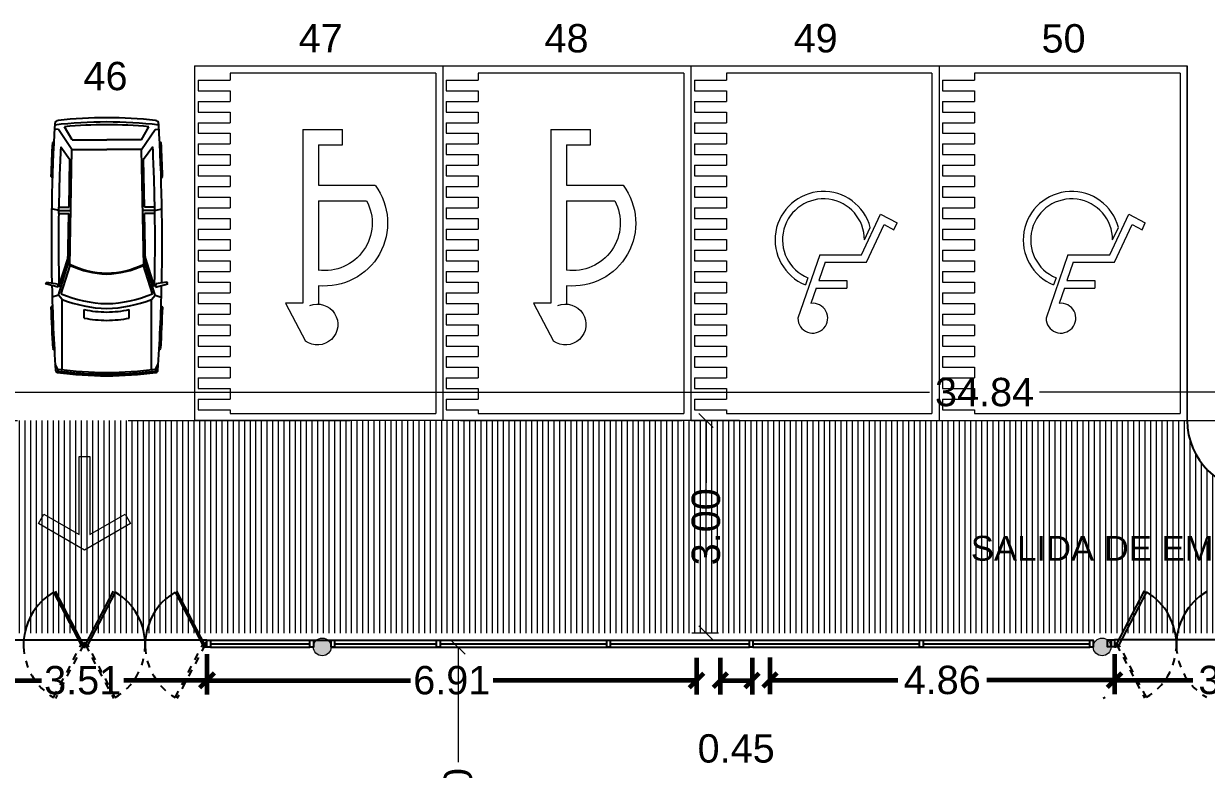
# Model space of a CAD drawing. Header units: inches. Extents: x 2 to 182, y -26 to 193.
# Drawn here: x 125.89 to 142.57, y 96.24 to 106.76 of the extents above; entities that cross this region are included whole.
import ezdxf

# ---------------------------------------------------------------- set-up
doc = ezdxf.new("R2010")
doc.units = ezdxf.units.IN
doc.header["$MEASUREMENT"] = 0
for name, pattern in [('HIDDEN', [0.375, 0.25, -0.125]), ('HIDDEN2', [4.7625, 3.175, -1.5875]), ('LÍNEAS_OCULTAS2', [0.1875, 0.125, -0.0625])]:
    doc.linetypes.add(name, pattern=pattern)
for name, color, linetype in [('AUTOS', 9, 'Continuous'), ('l carpinteria', 3, 'Continuous'), ('L pisos', 8, 'Continuous'), ('l vidrio', 135, 'Continuous'), ('smr acero', 170, 'Continuous')]:
    doc.layers.add(name, color=color, linetype=linetype)
for name, color, linetype, lineweight in [('Est-Acero', 4, 'Continuous', 13), ('L COTAS', 1, 'Continuous', 9), ('L EQUIP', 6, 'Continuous', 9), ('l gris', 9, 'Continuous', 5), ('L PANELES', 136, 'Continuous', 60), ('L PROYEC', 4, 'HIDDEN2', 9)]:
    doc.layers.add(name, color=color, linetype=linetype, lineweight=lineweight)
doc.styles.add('2mm para 1.100', font='ARIAL.TTF')
doc.styles.add('3mm para 1.100', font='ARIAL.TTF')
doc.styles.get("Standard").update_dxf_attribs({"font": 'ARIAL.TTF'})
doc.dimstyles.new('cotas 1.100', dxfattribs={"dimscale": 2, "dimtxt": 0.2, "dimasz": 0.1, "dimexe": 0.1, "dimexo": 0.05, "dimgap": 0.05, "dimtad": 0, "dimzin": 0, "dimdsep": 46, "dimtxsty": '2mm para 1.100', "dimblk": 'OBLIQUE', "dimcen": 0.09, "dimclrd": 256, "dimclre": 256, "dimclrt": 256, "dimaunit": 1, "dimadec": 3, "dimazin": 0, "dimtfac": 1, "dimtofl": 0, "dimtmove": 2, "dimatfit": 3, "dimfxl": 0, "dimtolj": 1, "dimtzin": 0, "dimlwd": -1, "dimlwe": -1, "dimarcsym": 0})

# ---------------------------------------------------------------- blocks, each defined once
blk = doc.blocks.new('COCHERA-DISC-flat-2')
at = {"color": 0}
for p, q in [((-3.5, 0), (-3.5, 5)), ((0, 5), (-3.5, 5)), ((-0.5, 4.9), (-3.4, 4.9)), ((-3.4, 0.1), (-3.4, 4.9)), ((-0.5, 4.85), (-0.5, 4.9)), ((-0.05, 4.85), (-0.5, 4.85)), ((-0.05, 4.7), (-0.05, 4.85)), ((0, 0), (0, 5)), ((0, 0), (0, 5)), ((0, 0), (0, 5)), ((-0.05, 4.7), (-0.5, 4.7)), ((-0.5, 4.55), (-0.5, 4.7)), ((-0.05, 4.55), (-0.5, 4.55)), ((-0.05, 4.4), (-0.05, 4.55)), ((-0.05, 4.4), (-0.5, 4.4)), ((-0.5, 4.25), (-0.5, 4.4)), ((-0.05, 4.25), (-0.5, 4.25)), ((-0.05, 4.1), (-0.05, 4.25)), ((-0.05, 4.1), (-0.5, 4.1)), ((-0.5, 3.95), (-0.5, 4.1)), ((-0.05, 3.95), (-0.5, 3.95)), ((-0.05, 3.8), (-0.05, 3.95)), ((-0.05, 3.8), (-0.5, 3.8)), ((-0.5, 3.65), (-0.5, 3.8)), ((-1.817, 2.664), (-1.509, 3.558)), ((-0.05, 3.65), (-0.5, 3.65)), ((-0.05, 3.5), (-0.05, 3.65)), ((-1.767, 3.133), (-1.692, 3.35)), ((-0.05, 3.5), (-0.5, 3.5)), ((-0.5, 3.35), (-0.5, 3.5)), ((-0.05, 3.35), (-0.5, 3.35)), ((-0.05, 3.2), (-0.05, 3.35)), ((-0.05, 3.2), (-0.5, 3.2)), ((-0.5, 3.05), (-0.5, 3.2)), ((-2.198, 3.028), (-2.198, 3.133)), ((-1.767, 3.133), (-2.198, 3.133)), ((-1.803, 3.028), (-2.198, 3.028)), ((-1.892, 2.769), (-1.803, 3.028)), ((-1.65, 2.988), (-1.616, 3.088)), ((-0.05, 3.05), (-0.5, 3.05)), ((-0.05, 2.9), (-0.05, 3.05)), ((-0.05, 2.9), (-0.5, 2.9)), ((-0.5, 2.75), (-0.5, 2.9)), ((-2.475, 2.769), (-2.724, 2.237)), ((-1.892, 2.769), (-2.475, 2.769)), ((-0.05, 2.75), (-0.5, 2.75)), ((-0.05, 2.6), (-0.05, 2.75)), ((-2.408, 2.664), (-2.675, 2.092)), ((-1.817, 2.664), (-2.408, 2.664)), ((-0.05, 2.6), (-0.5, 2.6)), ((-0.5, 2.45), (-0.5, 2.6)), ((-2.448, 2.454), (-2.53, 2.278)), ((-0.05, 2.45), (-0.5, 2.45)), ((-0.05, 2.3), (-0.05, 2.45)), ((-2.863, 2.311), (-2.907, 2.215)), ((-2.675, 2.092), (-2.907, 2.215)), ((-2.724, 2.237), (-2.863, 2.311)), ((-0.05, 2.3), (-0.5, 2.3)), ((-0.5, 2.15), (-0.5, 2.3)), ((-0.05, 2.15), (-0.5, 2.15)), ((-0.05, 2), (-0.05, 2.15)), ((-0.05, 2), (-0.5, 2)), ((-0.5, 1.85), (-0.5, 2)), ((-0.05, 1.85), (-0.5, 1.85)), ((-0.05, 1.7), (-0.05, 1.85)), ((-0.05, 1.7), (-0.5, 1.7)), ((-0.5, 1.55), (-0.5, 1.7)), ((-0.05, 1.55), (-0.5, 1.55)), ((-0.05, 1.4), (-0.05, 1.55)), ((-0.05, 1.4), (-0.5, 1.4)), ((-0.5, 1.25), (-0.5, 1.4)), ((-0.05, 1.25), (-0.5, 1.25)), ((-0.05, 1.1), (-0.05, 1.25)), ((-0.05, 1.1), (-0.5, 1.1)), ((-0.5, 0.95), (-0.5, 1.1)), ((-0.05, 0.95), (-0.5, 0.95)), ((-0.05, 0.8), (-0.05, 0.95)), ((-0.05, 0.8), (-0.5, 0.8)), ((-0.5, 0.65), (-0.5, 0.8)), ((-0.05, 0.65), (-0.5, 0.65)), ((-0.05, 0.5), (-0.05, 0.65)), ((-0.05, 0.5), (-0.5, 0.5)), ((-0.5, 0.35), (-0.5, 0.5)), ((-0.05, 0.35), (-0.5, 0.35)), ((-0.05, 0.35), (-0.5, 0.35)), ((-0.05, 0.2), (-0.05, 0.35)), ((-0.05, 0.2), (-0.5, 0.2)), ((-0.5, 0.1), (-0.5, 0.2)), ((0, 0), (-3.5, 0)), ((-3.4, 0.1), (-0.5, 0.1))]:
    blk.add_line(p, q, dxfattribs=at)
for centre, radius, start, end in [((-1.719, 3.558), 0.21, 0, 277.4565), ((-1.87, 2.453), 0.683, 194.871, 68.1638), ((-1.87, 2.453), 0.578, 179.9015, 67.6476)]:
    blk.add_arc(centre, radius, start, end, dxfattribs=at)
blk = doc.blocks.new('COCHERA-EMB-flat-3')
at = {"layer": 'l gris'}
for p, q in [((-3.5, 5), (-3.5, 0)), ((0, 5), (-3.5, 5)), ((-3.4, 4.9), (-3.4, 0.1)), ((-3.4, 4.9), (-0.5, 4.9)), ((-0.5, 4.9), (-0.5, 4.8)), ((0, 5), (0, 0)), ((-0.05, 4.8), (-0.5, 4.8)), ((-0.05, 4.8), (-0.05, 4.65)), ((-0.05, 4.65), (-0.5, 4.65)), ((-0.05, 4.65), (-0.5, 4.65)), ((-0.5, 4.65), (-0.5, 4.5)), ((-0.05, 4.5), (-0.5, 4.5)), ((-0.05, 4.35), (-0.5, 4.35)), ((-0.5, 4.35), (-0.5, 4.2)), ((-0.05, 4.5), (-0.05, 4.35)), ((-0.05, 4.2), (-0.5, 4.2)), ((-0.05, 4.2), (-0.05, 4.05)), ((-2.085, 3.887), (-2.085, 4.106)), ((-1.526, 4.106), (-2.085, 4.106)), ((-1.526, 4.106), (-1.526, 1.656)), ((-0.05, 4.05), (-0.5, 4.05)), ((-0.5, 4.05), (-0.5, 3.9)), ((-1.745, 3.887), (-2.085, 3.887)), ((-1.745, 3.887), (-1.745, 3.317)), ((-0.05, 3.9), (-0.5, 3.9)), ((-0.05, 3.9), (-0.05, 3.75)), ((-0.05, 3.75), (-0.5, 3.75)), ((-0.5, 3.75), (-0.5, 3.6)), ((-0.05, 3.6), (-0.5, 3.6)), ((-0.05, 3.6), (-0.05, 3.45)), ((-0.05, 3.45), (-0.5, 3.45)), ((-0.5, 3.45), (-0.5, 3.3)), ((-1.745, 3.317), (-2.544, 3.317)), ((-0.05, 3.3), (-0.5, 3.3)), ((-0.05, 3.3), (-0.05, 3.15)), ((-1.745, 3.098), (-2.426, 3.098)), ((-1.745, 3.098), (-1.745, 2.12)), ((-0.05, 3.15), (-0.5, 3.15)), ((-0.5, 3.15), (-0.5, 3)), ((-0.05, 3), (-0.5, 3)), ((-0.05, 2.85), (-0.5, 2.85)), ((-0.5, 2.85), (-0.5, 2.7)), ((-0.05, 3), (-0.05, 2.85)), ((-0.05, 2.7), (-0.5, 2.7)), ((-0.05, 2.7), (-0.05, 2.55)), ((-0.05, 2.55), (-0.5, 2.55)), ((-0.5, 2.55), (-0.5, 2.4)), ((-0.05, 2.4), (-0.5, 2.4)), ((-0.05, 2.4), (-0.05, 2.25)), ((-0.05, 2.25), (-0.5, 2.25)), ((-0.5, 2.25), (-0.5, 2.1)), ((-0.05, 2.1), (-0.5, 2.1)), ((-0.05, 2.1), (-0.05, 1.95)), ((-1.745, 1.901), (-1.745, 1.641)), ((-0.05, 1.95), (-0.5, 1.95)), ((-0.5, 1.95), (-0.5, 1.8)), ((-0.05, 1.8), (-0.5, 1.8)), ((-0.05, 1.8), (-0.05, 1.65)), ((-1.282, 1.656), (-1.562, 1.12)), ((-1.526, 1.656), (-1.282, 1.656)), ((-0.05, 1.65), (-0.5, 1.65)), ((-0.5, 1.65), (-0.5, 1.5)), ((-0.05, 1.5), (-0.5, 1.5)), ((-0.05, 1.35), (-0.5, 1.35)), ((-0.5, 1.35), (-0.5, 1.2)), ((-0.05, 1.5), (-0.05, 1.35)), ((-0.05, 1.2), (-0.5, 1.2)), ((-0.05, 1.2), (-0.05, 1.05)), ((-0.05, 1.05), (-0.5, 1.05)), ((-0.5, 1.05), (-0.5, 0.9)), ((-0.05, 0.9), (-0.5, 0.9)), ((-0.05, 0.9), (-0.05, 0.75)), ((-0.05, 0.75), (-0.5, 0.75)), ((-0.5, 0.75), (-0.5, 0.6)), ((-0.05, 0.6), (-0.5, 0.6)), ((-0.05, 0.6), (-0.05, 0.45)), ((-0.05, 0.45), (-0.5, 0.45)), ((-0.5, 0.45), (-0.5, 0.3)), ((-0.05, 0.3), (-0.5, 0.3)), ((-0.05, 0.3), (-0.05, 0.15)), ((-3.5, 0), (0, 0)), ((-0.5, 0.1), (-3.4, 0.1)), ((-0.05, 0.15), (-0.5, 0.15)), ((-0.5, 0.15), (-0.5, 0.1))]:
    blk.add_line(p, q, dxfattribs=at)
for centre, radius, start, end in [((-1.834, 2.784), 0.888, 143.1471, 275.7426), ((-1.834, 2.784), 0.67, 152.1052, 277.6632), ((-1.732, 1.353), 0.288, 67.8205, 306.0337)]:
    blk.add_arc(centre, radius, start, end, dxfattribs=at)
blk = doc.blocks.new('E-120')
for p, q in [((1.249, 0.685), (1.297, 0.862)), ((1.297, 0.862), (1.321, 0.845)), ((1.321, 0.845), (1.297, 0.693)), ((0.094, 0.689), (0.069, 0.692)), ((0.094, 0.689), (0.171, 0.727)), ((0.361, 0.738), (0.383, 0.763)), ((0.982, 0.765), (0.969, 0.788)), ((1.078, 0.63), (1.136, 0.683)), ((1.136, 0.683), (1.111, 0.769)), ((1.136, 0.683), (1.566, 0.548)), ((1.297, 0.693), (1.249, 0.685)), ((1.26, 0.674), (1.665, 0.546)), ((2.29, 0.678), (2.29, 0.534)), ((2.29, 0.678), (2.378, 0.677)), ((2.333, 0.678), (2.358, 0.777)), ((2.333, 0.678), (2.333, 0.507)), ((2.378, 0.678), (2.378, 0.532)), ((2.789, 0.766), (2.813, 0.786)), ((3.191, 0.491), (3.477, 0.683)), ((3.294, 0.746), (3.29, 0.767)), ((3.477, 0.683), (3.48, 0.736)), ((0.079, 0.567), (0.054, 0.569)), ((0.086, 0.63), (1.078, 0.63)), ((1.158, 0.644), (1.558, 0.518)), ((1.546, 0.522), (3.191, 0.491)), ((1.566, 0.548), (2.29, 0.534)), ((2.378, 0.532), (3.052, 0.52)), ((3.228, 0.649), (3.052, 0.52)), ((3.328, 0.488), (3.513, 0.594)), ((3.191, 0.491), (3.191, 0)), ((3.328, 0.488), (3.328, 0)), ((0.814, 0.317), (0.934, 0.317)), ((3.191, -0.491), (3.191, 0)), ((3.328, -0.488), (3.328, 0)), ((0.814, -0.317), (0.934, -0.317)), ((1.546, -0.522), (3.191, -0.491)), ((3.191, -0.491), (3.477, -0.683)), ((3.328, -0.488), (3.513, -0.594)), ((0.078, -0.558), (0.053, -0.562)), ((0.086, -0.63), (1.078, -0.63)), ((1.078, -0.63), (1.136, -0.683)), ((1.136, -0.683), (1.566, -0.548)), ((1.158, -0.644), (1.558, -0.518)), ((1.26, -0.674), (1.665, -0.546)), ((1.566, -0.548), (2.29, -0.534)), ((2.29, -0.678), (2.29, -0.534)), ((2.333, -0.678), (2.333, -0.507)), ((2.378, -0.532), (3.052, -0.52)), ((2.378, -0.678), (2.378, -0.532)), ((3.228, -0.649), (3.052, -0.52)), ((0.094, -0.689), (0.069, -0.692)), ((0.094, -0.689), (0.171, -0.727)), ((0.361, -0.738), (0.383, -0.763)), ((0.982, -0.765), (0.969, -0.788)), ((1.136, -0.683), (1.111, -0.769)), ((1.249, -0.685), (1.297, -0.862)), ((1.297, -0.693), (1.249, -0.685)), ((1.321, -0.845), (1.297, -0.693)), ((2.29, -0.678), (2.378, -0.677)), ((2.333, -0.678), (2.358, -0.777)), ((2.789, -0.766), (2.813, -0.786)), ((3.294, -0.746), (3.29, -0.767)), ((3.477, -0.683), (3.48, -0.736)), ((1.297, -0.862), (1.321, -0.845))]:
    blk.add_line(p, q)
for centre, radius, start, end in [((5.769, -0.04), 5.769, 172.6816, 179.5994), ((5.769, -0.04), 5.747, 172.3934, 179.5979), ((0.077, 0.691), 0.03, 93.7373, 172.6816), ((5.769, -0.04), 5.722, 172.6816, 179.5961), ((1.903, -27.265), 28.046, 91.2874, 93.7373), ((1.903, -27.265), 28.069, 91.9055, 93.1027), ((1.903, -27.265), 27.946, 89.2062, 91.3172), ((1.903, -27.265), 28.046, 86.6212, 91.2121), ((1.903, -27.265), 27.946, 87.2823, 89.0264), ((1.903, -27.258), 28.06, 87.167, 88.1406), ((-2.869, -0.011), 6.45, 0.1016, 6.6242), ((3.553, 0.682), 0.05, 6.1594, 86.6212), ((-2.869, -0.011), 6.509, 0.1007, 6.1594), ((2.76, -0.04), 1.81, 158.2817, 178.7222), ((2.76, -0.04), 1.742, 156.8644, 178.6721), ((2.76, -0.04), 1.325, 155.0855, 178.2544), ((2.76, -0.04), 1.313, 154.6813, 178.2383), ((-2.869, -0.011), 6.411, 0.1023, 5.4171), ((2.76, -0.04), 1.978, 169.5792, 178.8307), ((2.76, -0.04), 1.861, 168.9125, 178.7568), ((5.769, 0.04), 5.769, 180.4006, 187.3184), ((5.769, 0.04), 5.747, 180.4021, 187.6066), ((5.769, 0.04), 5.722, 180.4039, 187.3184), ((2.76, 0.04), 1.978, 181.1693, 190.4208), ((2.76, 0.04), 1.861, 181.2432, 191.0875), ((2.76, 0.04), 1.81, 181.2778, 201.7183), ((2.76, 0.04), 1.742, 181.3279, 203.1356), ((2.76, 0.04), 1.325, 181.7456, 204.9145), ((2.76, 0.04), 1.313, 181.7617, 205.3187), ((-2.869, 0.011), 6.45, 353.3758, 359.8984), ((-2.869, 0.011), 6.411, 354.5829, 359.8977), ((-2.869, 0.011), 6.509, 353.8406, 359.8993), ((1.903, 27.265), 27.946, 270.9736, 272.7177), ((0.077, -0.691), 0.03, 187.3184, 266.2627), ((1.903, 27.265), 28.046, 266.2627, 268.7126), ((1.903, 27.265), 28.069, 266.8973, 268.0945), ((1.903, 27.265), 27.946, 268.6828, 270.7938), ((1.903, 27.265), 28.046, 268.7879, 273.3788), ((1.903, 27.258), 28.06, 271.8594, 272.833), ((3.553, -0.682), 0.05, 273.3788, 353.8406)]:
    blk.add_arc(centre, radius, start, end)
blk = doc.blocks.new('_Oblique')
at = {"color": 0, "linetype": 'ByBlock', "lineweight": -2}
blk.add_line((-0.5, -0.5), (0.5, 0.5), dxfattribs=at)
blk = doc.blocks.new('*D237')
at = {"layer": 'Defpoints', "color": 0}
for p in [(156.858, 101.559), (122.021, 101.161), (156.858, 101.164)]:
    blk.add_point(p, dxfattribs=at)
at = {"layer": 'L COTAS'}
for p, q in [((122.021, 101.261), (122.021, 101.759)), ((156.858, 101.264), (156.858, 101.759)), ((122.021, 101.559), (138.665, 101.559)), ((156.858, 101.559), (140.213, 101.559))]:
    blk.add_line(p, q, dxfattribs=at)
at = {"layer": 'L COTAS', "xscale": 0.2, "yscale": 0.2, "zscale": 0.2, "rotation": 180}
blk.add_blockref('_Oblique', (122.021, 101.559), dxfattribs=at)
at = {"layer": 'L COTAS', "xscale": 0.2, "yscale": 0.2, "zscale": 0.2}
blk.add_blockref('_Oblique', (156.858, 101.559), dxfattribs=at)
at = {"layer": 'L COTAS', "insert": (139.439, 101.559), "char_height": 0.4, "attachment_point": 5, "style": '2mm para 1.100'}
blk.add_mtext('\\A1;34.84', dxfattribs=at)
blk = doc.blocks.new('*D240')
at = {"layer": 'Defpoints', "color": 0}
for p in [(131.491, 97.962), (132.014, 97.962), (131.491, 93.464)]:
    blk.add_point(p, dxfattribs=at)
at = {"layer": 'L COTAS'}
for p, q in [((131.591, 97.962), (132.214, 97.962)), ((132.014, 97.962), (132.014, 96.34)), ((132.014, 93.464), (132.014, 95.086)), ((131.591, 93.464), (132.214, 93.464))]:
    blk.add_line(p, q, dxfattribs=at)
at = {"layer": 'L COTAS', "xscale": 0.2, "yscale": 0.2, "zscale": 0.2}
for p, rotation in [((132.014, 97.962), 90), ((132.014, 93.464), 270)]:
    blk.add_blockref('_Oblique', p, dxfattribs=dict(at, rotation=rotation))
at = {"layer": 'L COTAS', "insert": (132.014, 95.713), "char_height": 0.4, "attachment_point": 5, "rotation": 90, "style": '2mm para 1.100'}
blk.add_mtext('\\A1;4.50', dxfattribs=at)
blk = doc.blocks.new('*D307')
at = {"layer": 'Defpoints', "color": 0}
for p in [(135.511, 101.161), (136.082, 101.161), (135.785, 98.162)]:
    blk.add_point(p, dxfattribs=at)
at = {"layer": 'L COTAS'}
for p, q in [((135.982, 101.161), (135.311, 101.161)), ((135.511, 101.161), (135.511, 100.28)), ((135.511, 98.162), (135.511, 99.043)), ((135.685, 98.162), (135.311, 98.162))]:
    blk.add_line(p, q, dxfattribs=at)
at = {"layer": 'L COTAS', "xscale": 0.2, "yscale": 0.2, "zscale": 0.2}
for p, rotation in [((135.511, 101.161), 90), ((135.511, 98.162), 270)]:
    blk.add_blockref('_Oblique', p, dxfattribs=dict(at, rotation=rotation))
at = {"layer": 'L COTAS', "insert": (135.511, 99.661), "char_height": 0.4, "attachment_point": 5, "rotation": 90, "style": '2mm para 1.100'}
blk.add_mtext('\\A1;3.00', dxfattribs=at)
blk = doc.blocks.new('*D440')
at = {"layer": 'Defpoints', "color": 0}
for p in [(128.472, 97.962), (124.965, 97.912), (128.472, 97.495)]:
    blk.add_point(p, dxfattribs=at)
at = {"layer": 'L PANELES'}
for p, q in [((124.965, 97.812), (124.965, 97.295)), ((128.472, 97.862), (128.472, 97.295)), ((124.965, 97.495), (126.138, 97.495)), ((128.472, 97.495), (127.299, 97.495))]:
    blk.add_line(p, q, dxfattribs=at)
at = {"layer": 'L PANELES', "xscale": 0.2, "yscale": 0.2, "zscale": 0.2, "rotation": 180}
blk.add_blockref('_Oblique', (124.965, 97.495), dxfattribs=at)
at = {"layer": 'L PANELES', "xscale": 0.2, "yscale": 0.2, "zscale": 0.2}
blk.add_blockref('_Oblique', (128.472, 97.495), dxfattribs=at)
at = {"layer": 'L PANELES', "insert": (126.719, 97.495), "char_height": 0.4, "attachment_point": 5, "style": '2mm para 1.100'}
blk.add_mtext('\\A1;3.51', dxfattribs=at)
blk = doc.blocks.new('*D441')
at = {"layer": 'Defpoints', "color": 0}
for p in [(128.472, 97.962), (135.378, 97.912), (135.378, 97.495)]:
    blk.add_point(p, dxfattribs=at)
at = {"layer": 'L PANELES'}
for p, q in [((128.472, 97.862), (128.472, 97.295)), ((135.378, 97.812), (135.378, 97.295)), ((128.472, 97.495), (131.343, 97.495)), ((135.378, 97.495), (132.507, 97.495))]:
    blk.add_line(p, q, dxfattribs=at)
at = {"layer": 'L PANELES', "xscale": 0.2, "yscale": 0.2, "zscale": 0.2, "rotation": 180}
blk.add_blockref('_Oblique', (128.472, 97.495), dxfattribs=at)
at = {"layer": 'L PANELES', "xscale": 0.2, "yscale": 0.2, "zscale": 0.2}
blk.add_blockref('_Oblique', (135.378, 97.495), dxfattribs=at)
at = {"layer": 'L PANELES', "insert": (131.925, 97.495), "char_height": 0.4, "attachment_point": 5, "style": '2mm para 1.100'}
blk.add_mtext('\\A1;6.91', dxfattribs=at)
blk = doc.blocks.new('*D309')
at = {"layer": 'Defpoints', "color": 0}
for p in [(135.711, 97.912), (136.161, 97.912), (136.161, 97.495)]:
    blk.add_point(p, dxfattribs=at)
at = {"layer": 'L PANELES'}
for p, q in [((135.711, 97.812), (135.711, 97.295)), ((136.161, 97.812), (136.161, 97.295)), ((135.711, 97.495), (136.161, 97.495))]:
    blk.add_line(p, q, dxfattribs=at)
at = {"layer": 'L PANELES', "xscale": 0.2, "yscale": 0.2, "zscale": 0.2, "rotation": 180}
blk.add_blockref('_Oblique', (135.711, 97.495), dxfattribs=at)
at = {"layer": 'L PANELES', "xscale": 0.2, "yscale": 0.2, "zscale": 0.2}
blk.add_blockref('_Oblique', (136.161, 97.495), dxfattribs=at)
at = {"layer": 'L PANELES', "insert": (135.936, 96.532), "char_height": 0.4, "attachment_point": 5, "style": '2mm para 1.100'}
blk.add_mtext('\\A1;0.45', dxfattribs=at)
blk = doc.blocks.new('*D442')
at = {"layer": 'Defpoints', "color": 0}
for p in [(141.273, 97.966), (136.411, 97.916), (141.273, 97.498)]:
    blk.add_point(p, dxfattribs=at)
at = {"layer": 'L PANELES'}
for p, q in [((136.411, 97.816), (136.411, 97.298)), ((141.273, 97.866), (141.273, 97.298)), ((136.411, 97.498), (138.215, 97.498)), ((141.273, 97.498), (139.47, 97.498))]:
    blk.add_line(p, q, dxfattribs=at)
at = {"layer": 'L PANELES', "xscale": 0.2, "yscale": 0.2, "zscale": 0.2, "rotation": 180}
blk.add_blockref('_Oblique', (136.411, 97.498), dxfattribs=at)
at = {"layer": 'L PANELES', "xscale": 0.2, "yscale": 0.2, "zscale": 0.2}
blk.add_blockref('_Oblique', (141.273, 97.498), dxfattribs=at)
at = {"layer": 'L PANELES', "insert": (138.842, 97.498), "char_height": 0.4, "attachment_point": 5, "style": '2mm para 1.100'}
blk.add_mtext('\\A1;4.86', dxfattribs=at)
blk = doc.blocks.new('*D443')
at = {"layer": 'Defpoints', "color": 0}
for p in [(141.273, 97.966), (144.725, 97.966), (144.725, 97.498)]:
    blk.add_point(p, dxfattribs=at)
at = {"layer": 'L PANELES'}
for p, q in [((141.273, 97.866), (141.273, 97.298)), ((144.725, 97.866), (144.725, 97.298)), ((141.273, 97.498), (142.378, 97.498)), ((144.725, 97.498), (143.62, 97.498))]:
    blk.add_line(p, q, dxfattribs=at)
at = {"layer": 'L PANELES', "xscale": 0.2, "yscale": 0.2, "zscale": 0.2, "rotation": 180}
blk.add_blockref('_Oblique', (141.273, 97.498), dxfattribs=at)
at = {"layer": 'L PANELES', "xscale": 0.2, "yscale": 0.2, "zscale": 0.2}
blk.add_blockref('_Oblique', (144.725, 97.498), dxfattribs=at)
at = {"layer": 'L PANELES', "insert": (142.999, 97.498), "char_height": 0.4, "attachment_point": 5, "style": '2mm para 1.100'}
blk.add_mtext('\\A1;3.45', dxfattribs=at)

msp = doc.modelspace()

# ---------------------------------------------------------------- hatches: boundary and pattern name
at = {"layer": 'l gris'}
h = msp.add_hatch(dxfattribs=at)
h.set_pattern_fill('LINE', color=256, scale=0.025, angle=90)
h.set_pattern_definition([(90, (-3695.75926, -725.47721), (-0.079375, 5e-18), [])])
h.paths.add_polyline_path([(113.298, 101.161), (142.298, 101.161), (142.317, 100.966), (142.374, 100.778), (142.467, 100.605), (142.591, 100.454), (142.743, 100.329), (142.916, 100.237), (143.103, 100.18), (143.298, 100.161), (157.059, 100.161), (157.104, 98.162), (122.023, 98.162), (122.023, 100.261), (113.298, 100.261)])
at = {"layer": 'smr acero'}
h = msp.add_hatch(color=256, dxfattribs=at)
h.dxf.hatch_style = 1
h.paths.add_polyline_path([(129.973, 97.966, 1), (130.223, 97.966, 1)])
h = msp.add_hatch(color=256, dxfattribs=at)
h.dxf.hatch_style = 1
h.paths.add_polyline_path([(140.973, 97.966, 1), (141.223, 97.966, 1)])

# ---------------------------------------------------------------- linework, layer by layer
at = {"linetype": 'Continuous', "lineweight": 13}
msp.add_lwpolyline([(126.669, 100.654), (126.819, 100.654), (126.819, 99.55), (127.318, 99.838), (127.393, 99.708), (126.744, 99.333), (126.094, 99.708), (126.169, 99.838), (126.669, 99.55), (126.669, 100.654)], close=True, dxfattribs=at)
msp.add_arc((143.298, 101.161), 1, 180, 270)
at = {"layer": 'Est-Acero'}
for centre in [(130.098, 97.966), (141.098, 97.966)]:
    msp.add_circle(centre, 0.125, dxfattribs=at)
at = {"layer": 'l carpinteria', "ltscale": 10}
for p, q in [((126.729, 97.996), (126.335, 98.753)), ((126.758, 97.996), (127.153, 98.753)), ((128.444, 97.996), (128.049, 98.753)), ((141.302, 97.999), (141.697, 98.756)), ((126.309, 98.74), (126.704, 97.983)), ((127.178, 98.74), (126.783, 97.983)), ((128.024, 98.74), (128.418, 97.983)), ((141.722, 98.743), (141.327, 97.986)), ((126.704, 97.983), (126.729, 97.996)), ((126.758, 98.026), (126.729, 98.026)), ((126.729, 98.026), (126.729, 98.016)), ((126.729, 98.026), (126.758, 98.026)), ((126.73, 98.026), (126.729, 98.026)), ((126.729, 98.016), (126.729, 98.016)), ((126.729, 98.012), (126.735, 98.012)), ((126.729, 97.962), (126.729, 97.987)), ((126.729, 97.987), (126.729, 97.987)), ((126.729, 97.977), (126.735, 97.977)), ((126.758, 97.962), (126.729, 97.962)), ((126.729, 97.962), (126.758, 97.962)), ((126.735, 98.01), (126.735, 98.02)), ((126.752, 98.02), (126.735, 98.02)), ((126.735, 98.02), (126.752, 98.02)), ((126.735, 98.02), (126.735, 98.012)), ((126.735, 98.01), (126.735, 97.993)), ((126.735, 98.01), (126.735, 98.01)), ((126.735, 97.968), (126.735, 97.993)), ((126.735, 97.993), (126.735, 97.993)), ((126.735, 97.968), (126.735, 97.977)), ((126.752, 97.968), (126.735, 97.968)), ((126.735, 97.968), (126.752, 97.968)), ((126.752, 98.02), (126.752, 98.012)), ((126.752, 98.01), (126.752, 98.02)), ((126.758, 98.012), (126.752, 98.012)), ((126.752, 98.01), (126.752, 98.01)), ((126.752, 98.01), (126.752, 97.993)), ((126.752, 97.993), (126.752, 97.993)), ((126.752, 97.968), (126.752, 97.993)), ((126.758, 97.977), (126.752, 97.977)), ((126.752, 97.968), (126.752, 97.977)), ((126.758, 98.026), (126.758, 98.026)), ((126.758, 98.026), (126.758, 98.016)), ((126.758, 98.016), (126.758, 98.016)), ((126.783, 97.983), (126.758, 97.996)), ((126.758, 97.987), (126.758, 97.987)), ((126.758, 97.962), (126.758, 97.987)), ((128.418, 97.983), (128.444, 97.996)), ((128.472, 98.026), (128.444, 98.026)), ((128.444, 98.026), (128.444, 98.016)), ((128.444, 98.016), (128.444, 98.016)), ((128.444, 97.962), (128.444, 97.987)), ((128.444, 97.987), (128.444, 97.987)), ((128.472, 97.962), (128.444, 97.962)), ((128.449, 98.01), (128.449, 98.02)), ((128.467, 98.02), (128.449, 98.02)), ((128.449, 98.01), (128.449, 97.993)), ((128.449, 98.01), (128.449, 98.01)), ((128.449, 97.968), (128.449, 97.993)), ((128.449, 97.993), (128.449, 97.993)), ((128.467, 97.968), (128.449, 97.968)), ((128.467, 98.02), (128.467, 98.012)), ((128.472, 98.012), (128.467, 98.012)), ((128.472, 97.977), (128.467, 97.977)), ((128.467, 97.968), (128.467, 97.977)), ((128.472, 98.026), (128.472, 98.026)), ((141.274, 98.019), (141.273, 98.019)), ((141.273, 98.019), (141.302, 98.019)), ((141.273, 98.005), (141.279, 98.005)), ((141.273, 97.98), (141.279, 97.98)), ((141.273, 97.966), (141.302, 97.966)), ((141.279, 98.014), (141.279, 98.005)), ((141.279, 98.014), (141.296, 98.014)), ((141.279, 97.971), (141.279, 97.98)), ((141.279, 97.971), (141.296, 97.971)), ((141.296, 98.014), (141.296, 97.996)), ((141.296, 98.004), (141.296, 98.014)), ((141.296, 98.004), (141.296, 98.004)), ((141.296, 97.971), (141.296, 97.996)), ((141.296, 97.996), (141.296, 97.996)), ((141.302, 98.019), (141.302, 98.009)), ((141.302, 98.009), (141.302, 98.009)), ((141.327, 97.986), (141.302, 97.999)), ((141.302, 97.966), (141.302, 97.991)), ((141.302, 97.991), (141.302, 97.991))]:
    msp.add_line(p, q, dxfattribs=at)
at = {"layer": 'l carpinteria', "linetype": 'HIDDEN', "ltscale": 0.4}
for p, q in [((126.309, 97.253), (126.697, 97.996)), ((126.729, 97.996), (126.335, 97.24)), ((126.758, 97.996), (127.153, 97.24)), ((127.178, 97.253), (126.79, 97.996)), ((128.024, 97.253), (128.412, 97.996)), ((128.444, 97.996), (128.049, 97.24)), ((141.302, 97.999), (141.697, 97.243)), ((141.722, 97.256), (141.334, 97.999))]:
    msp.add_line(p, q, dxfattribs=at)
at = {"layer": 'l carpinteria', "linetype": 'HIDDEN', "ltscale": 0.3}
msp.add_line((141.139, 97.253), (141.114, 97.24), dxfattribs=at)
at = {"layer": 'l carpinteria', "ltscale": 10}
for points in [[(128.472, 98.062), (128.522, 98.062), (128.522, 97.962), (128.472, 97.962)], [(129.923, 98.062), (129.973, 98.062), (129.973, 97.962), (129.923, 97.962)], [(130.223, 98.062), (130.273, 98.062), (130.273, 97.962), (130.223, 97.962)], [(131.711, 98.062), (131.761, 98.062), (131.761, 97.962), (131.711, 97.962)], [(134.111, 98.062), (134.161, 98.062), (134.161, 97.962), (134.111, 97.962)], [(136.123, 98.062), (136.173, 98.062), (136.173, 97.962), (136.123, 97.962)], [(138.523, 98.062), (138.573, 98.062), (138.573, 97.962), (138.523, 97.962)], [(140.923, 98.062), (140.973, 98.062), (140.973, 97.962), (140.923, 97.962)], [(141.173, 98.066), (141.223, 98.066), (141.223, 97.966), (141.173, 97.966)], [(141.223, 98.066), (141.273, 98.066), (141.273, 97.966), (141.223, 97.966)]]:
    msp.add_lwpolyline(points, close=True, dxfattribs=at)
for centre, start, end in [((126.751, 97.996), 120.7328, 181.7201), ((126.736, 97.996), 358.2799, 59.2672), ((128.466, 97.996), 120.7328, 181.7201), ((141.28, 97.999), 358.2799, 59.2672), ((143.01, 97.999), 120.7328, 181.7201)]:
    msp.add_arc(centre, 0.865, start, end, dxfattribs=at)
at = {"layer": 'l carpinteria', "linetype": 'HIDDEN', "ltscale": 0.4}
for centre, start, end in [((126.751, 97.996), 181.778, 239.2672), ((126.736, 97.996), 300.7328, 358.222), ((128.466, 97.996), 181.778, 239.2672), ((141.28, 97.999), 300.7328, 358.222), ((143.01, 97.999), 181.778, 239.2672)]:
    msp.add_arc(centre, 0.865, start, end, dxfattribs=at)
at = {"layer": 'l carpinteria', "ltscale": 10}
for points in [[(126.735, 98.02), (126.729, 98.026), (126.735, 98.01), (126.729, 98.016)], [(126.752, 98.02), (126.758, 98.026), (126.735, 98.02), (126.729, 98.026)], [(126.735, 98.02), (126.729, 98.026), (126.752, 98.02), (126.758, 98.026)], [(126.735, 98.012), (126.729, 98.012), (126.735, 98.02), (126.729, 98.026)], [(126.735, 98.01), (126.729, 98.016), (126.735, 97.993), (126.729, 97.987)], [(126.735, 98.01), (126.729, 98.016), (126.735, 98.01), (126.729, 98.016)], [(126.735, 97.993), (126.729, 97.987), (126.735, 97.968), (126.729, 97.962)], [(126.735, 97.993), (126.729, 97.987), (126.735, 97.993), (126.729, 97.987)], [(126.735, 97.968), (126.729, 97.962), (126.735, 97.977), (126.729, 97.977)], [(126.735, 97.968), (126.729, 97.962), (126.752, 97.968), (126.758, 97.962)], [(126.752, 97.968), (126.758, 97.962), (126.735, 97.968), (126.729, 97.962)], [(126.752, 98.012), (126.758, 98.012), (126.752, 98.02), (126.758, 98.026)], [(126.752, 98.02), (126.758, 98.026), (126.752, 98.01), (126.758, 98.016)], [(126.752, 98.01), (126.758, 98.016), (126.752, 98.01), (126.758, 98.016)], [(126.752, 98.01), (126.758, 98.016), (126.752, 97.993), (126.758, 97.987)], [(126.752, 97.993), (126.758, 97.987), (126.752, 97.993), (126.758, 97.987)], [(126.752, 97.993), (126.758, 97.987), (126.752, 97.968), (126.758, 97.962)], [(126.752, 97.968), (126.758, 97.962), (126.752, 97.977), (126.758, 97.977)], [(128.449, 98.02), (128.444, 98.026), (128.449, 98.01), (128.444, 98.016)], [(128.467, 98.02), (128.472, 98.026), (128.449, 98.02), (128.444, 98.026)], [(128.449, 98.01), (128.444, 98.016), (128.449, 97.993), (128.444, 97.987)], [(128.449, 98.01), (128.444, 98.016), (128.449, 98.01), (128.444, 98.016)], [(128.449, 97.993), (128.444, 97.987), (128.449, 97.968), (128.444, 97.962)], [(128.449, 97.993), (128.444, 97.987), (128.449, 97.993), (128.444, 97.987)], [(128.449, 97.968), (128.444, 97.962), (128.467, 97.968), (128.472, 97.962)], [(128.467, 98.012), (128.472, 98.012), (128.467, 98.02), (128.472, 98.026)], [(128.467, 97.968), (128.472, 97.962), (128.467, 97.977), (128.472, 97.977)], [(141.279, 98.005), (141.273, 98.005), (141.279, 98.014), (141.273, 98.019)], [(141.279, 98.014), (141.273, 98.019), (141.296, 98.014), (141.302, 98.019)], [(141.279, 97.971), (141.273, 97.966), (141.279, 97.98), (141.273, 97.98)], [(141.296, 97.971), (141.302, 97.966), (141.279, 97.971), (141.273, 97.966)], [(141.296, 98.014), (141.302, 98.019), (141.296, 97.996), (141.302, 97.991)], [(141.296, 98.014), (141.302, 98.019), (141.296, 98.004), (141.302, 98.009)], [(141.296, 98.004), (141.302, 98.009), (141.296, 98.004), (141.302, 98.009)], [(141.296, 97.996), (141.302, 97.991), (141.296, 97.971), (141.302, 97.966)], [(141.296, 97.996), (141.302, 97.991), (141.296, 97.996), (141.302, 97.991)]]:
    msp.add_solid(points, dxfattribs=at)
at = {"layer": 'l gris'}
for p, q in [((128.298, 106.161), (128.298, 101.161)), ((142.298, 106.161), (142.298, 101.161))]:
    msp.add_line(p, q, dxfattribs=at)
msp.add_lwpolyline([(142.298, 101.161), (142.298, 106.161)], dxfattribs=at)
at = {"layer": 'L pisos'}
for p, q in [((128.472, 98.062), (125.015, 98.062)), ((144.725, 98.066), (141.273, 98.066))]:
    msp.add_line(p, q, dxfattribs=at)
at = {"layer": 'L PROYEC', "linetype": 'LÍNEAS_OCULTAS2', "ltscale": 25}
msp.add_line((113.298, 101.161), (157.059, 101.161), dxfattribs=at)
at = {"layer": 'l vidrio'}
for p, q in [((128.522, 98.062), (135.841, 98.062)), ((128.522, 98.012), (129.923, 98.012)), ((128.522, 97.962), (129.923, 97.962)), ((130.223, 97.962), (136.123, 97.962)), ((130.273, 98.012), (131.711, 98.012)), ((131.761, 98.012), (134.111, 98.012)), ((134.161, 98.012), (136.123, 98.012)), ((135.841, 98.062), (140.923, 98.062)), ((136.173, 98.012), (138.523, 98.012)), ((136.173, 97.962), (140.923, 97.962)), ((138.573, 98.012), (140.923, 98.012))]:
    msp.add_line(p, q, dxfattribs=at)

# ---------------------------------------------------------------- block references
at = {"layer": 'AUTOS', "color": 0, "rotation": 90.00000000000001}
msp.add_blockref('E-120', (127.059, 101.79), dxfattribs=at)
at = {"layer": 'l gris', "xscale": -1}
for p in [(128.298, 101.161), (131.798, 101.161)]:
    msp.add_blockref('COCHERA-EMB-flat-3', p, dxfattribs=at)
at = {"layer": 'l gris', "rotation": 180}
for p in [(135.298, 106.161), (138.798, 106.161)]:
    msp.add_blockref('COCHERA-DISC-flat-2', p, dxfattribs=at)

# ---------------------------------------------------------------- texts
at = {"layer": 'L EQUIP', "linetype": 'ByBlock', "ltscale": 0.01, "insert": (139.246, 99.533), "char_height": 0.35, "width": 6.39684, "attachment_point": 1}
msp.add_mtext('SALIDA DE EMERGENCIA', dxfattribs=at)
at = {"layer": 'l gris', "style": '3mm para 1.100'}
for s, p in [('47', (129.766, 106.351)), ('48', (133.233, 106.351)), ('49', (136.747, 106.351)), ('50', (140.243, 106.35)), ('46', (126.731, 105.818))]:
    msp.add_text(s, height=0.4, rotation=0.1222, dxfattribs=at).set_placement(p)

# ---------------------------------------------------------------- dimensions: what is measured, and where the dimension line sits
at = {"layer": 'L COTAS'}
dim = msp.add_linear_dim(base=(156.858, 101.559), p1=(122.021, 101.161), p2=(156.858, 101.164), dimstyle='cotas 1.100', override={"dimfxl": 0.1, "dimarcsym": 1}, dxfattribs=at)
dim.commit()
dim.dimension.update_dxf_attribs({"geometry": '*D237', "text_midpoint": (139.439, 101.559)})
for base, p1, p2, picture, middle in [((135.511, 101.161), (135.785, 98.162), (136.082, 101.161), '*D307', (135.511, 99.661)), ((132.014, 97.962), (131.491, 93.464), (131.491, 97.962), '*D240', (132.014, 95.713))]:
    dim = msp.add_linear_dim(base=base, p1=p1, p2=p2, angle=90, dimstyle='cotas 1.100', override={"dimfxl": 0.1, "dimarcsym": 1}, dxfattribs=at)
    dim.commit()
    dim.dimension.update_dxf_attribs({"geometry": picture, "text_midpoint": middle})
at = {"layer": 'L PANELES'}
for base, p1, p2, picture, middle in [((128.472, 97.495), (124.965, 97.912), (128.472, 97.962), '*D440', (126.719, 97.495)), ((135.378, 97.495), (128.472, 97.962), (135.378, 97.912), '*D441', (131.925, 97.495)), ((141.273, 97.498), (136.411, 97.916), (141.273, 97.966), '*D442', (138.842, 97.498)), ((144.725, 97.498), (141.273, 97.966), (144.725, 97.966), '*D443', (142.999, 97.498)), ((136.161, 97.495), (135.711, 97.912), (136.161, 97.912), '*D309', (135.936, 96.532))]:
    dim = msp.add_linear_dim(base=base, p1=p1, p2=p2, dimstyle='cotas 1.100', override={"dimarcsym": 1}, dxfattribs=at)
    dim.commit()
    dim.dimension.update_dxf_attribs({"geometry": picture, "text_midpoint": middle})

doc.saveas('drawing.dxf')
